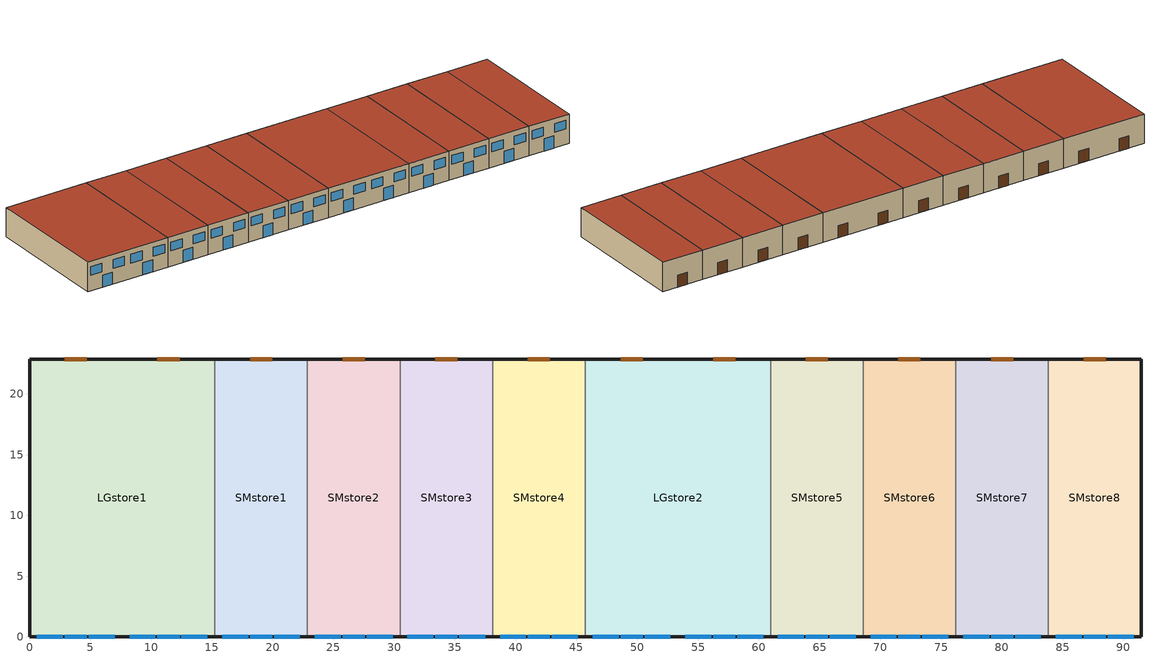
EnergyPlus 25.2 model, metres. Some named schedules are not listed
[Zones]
LGstore1
 floor ground (LGstore1_Floor_Ffactor): 0,22.86 15.24,22.86 15.24,0 0,0 z0
 wall outside (nonres_ext_wall_grd): 15.24,22.86 0,22.86 0,0 15.24,0 z0:5.18
 wall to SMstore1 (int_wall): 15.24,0 15.24,22.86 z0:5.18
 window (NonresWindow_U_0.248_SHGC_0.21): 0.61,0 2.74,0 / 4.88,0 7.01,0 / 8.23,0 10.36,0 / 12.5,0 14.63,0 z2.72:4.24; 2.9,0 4.73,0 / 10.52,0 12.35,0 z0:2.13
 door (Swinging Door_con): 4.73,22.86 2.9,22.86 / 12.35,22.86 10.52,22.86 z0:2.13
 roof outside (nonres_roof): 15.24,22.86 0,22.86 0,0 15.24,0 z5.18
SMstore1
 floor ground (SMstore1_Floor_Ffactor): 15.24,22.86 22.86,22.86 22.86,0 15.24,0 z0
 wall outside (nonres_ext_wall_grd): 15.24,0 22.86,0 / 22.86,22.86 15.24,22.86 z0:5.18
 wall to SMstore2 (int_wall): 22.86,0 22.86,22.86 z0:5.18
 window (NonresWindow_U_0.248_SHGC_0.21): 15.85,0 17.98,0 / 20.12,0 22.25,0 z2.72:4.24; 18.14,0 19.97,0 z0:2.13
 door (Swinging Door_con): 19.97,22.86 18.14,22.86 z0:2.13
 roof outside (nonres_roof): 22.86,22.86 15.24,22.86 15.24,0 22.86,0 z5.18
SMstore2
 floor ground (SMstore2_Floor_Ffactor): 22.86,22.86 30.48,22.86 30.48,0 22.86,0 z0
 wall outside (nonres_ext_wall_grd): 22.86,0 30.48,0 / 30.48,22.86 22.86,22.86 z0:5.18
 wall to SMstore3 (int_wall): 30.48,0 30.48,22.86 z0:5.18
 window (NonresWindow_U_0.248_SHGC_0.21): 23.47,0 25.6,0 / 27.74,0 29.87,0 z2.72:4.24; 25.76,0 27.58,0 z0:2.13
 door (Swinging Door_con): 27.58,22.86 25.76,22.86 z0:2.13
 roof outside (nonres_roof): 30.48,22.86 22.86,22.86 22.86,0 30.48,0 z5.18
SMstore3
 floor ground (SMstore3_Floor_Ffactor): 30.48,22.86 38.1,22.86 38.1,0 30.48,0 z0
 wall outside (nonres_ext_wall_grd): 30.48,0 38.1,0 / 38.1,22.86 30.48,22.86 z0:5.18
 wall to SMstore4 (int_wall): 38.1,0 38.1,22.86 z0:5.18
 window (NonresWindow_U_0.248_SHGC_0.21): 31.09,0 33.22,0 / 35.36,0 37.49,0 z2.72:4.24; 33.38,0 35.2,0 z0:2.13
 door (Swinging Door_con): 35.2,22.86 33.38,22.86 z0:2.13
 roof outside (nonres_roof): 38.1,22.86 30.48,22.86 30.48,0 38.1,0 z5.18
SMstore4
 floor ground (SMstore4_Floor_Ffactor): 38.1,22.86 45.72,22.86 45.72,0 38.1,0 z0
 wall outside (nonres_ext_wall_grd): 38.1,0 45.72,0 / 45.72,22.86 38.1,22.86 z0:5.18
 wall to LGstore2 (int_wall): 45.72,0 45.72,22.86 z0:5.18
 window (NonresWindow_U_0.248_SHGC_0.21): 38.71,0 40.84,0 / 42.98,0 45.11,0 z2.72:4.24; 41,0 42.82,0 z0:2.13
 door (Swinging Door_con): 42.82,22.86 41,22.86 z0:2.13
 roof outside (nonres_roof): 45.72,22.86 38.1,22.86 38.1,0 45.72,0 z5.18
LGstore2
 floor ground (LGstore2_Floor_Ffactor): 45.72,22.86 60.96,22.86 60.96,0 45.72,0 z0
 wall outside (nonres_ext_wall_grd): 60.96,22.86 45.72,22.86 / 45.72,0 60.96,0 z0:5.18
 wall to SMstore5 (int_wall): 60.96,0 60.96,22.86 z0:5.18
 window (NonresWindow_U_0.248_SHGC_0.21): 46.33,0 48.46,0 / 50.6,0 52.73,0 / 53.95,0 56.08,0 / 58.22,0 60.35,0 z2.72:4.24; 48.62,0 50.44,0 / 56.24,0 58.06,0 z0:2.13
 door (Swinging Door_con): 50.44,22.86 48.62,22.86 / 58.06,22.86 56.24,22.86 z0:2.13
 roof outside (nonres_roof): 60.96,22.86 45.72,22.86 45.72,0 60.96,0 z5.18
SMstore5
 floor ground (SMstore5_Floor_Ffactor): 60.96,22.86 68.58,22.86 68.58,0 60.96,0 z0
 wall outside (nonres_ext_wall_grd): 60.96,0 68.58,0 / 68.58,22.86 60.96,22.86 z0:5.18
 wall to SMstore6 (int_wall): 68.58,0 68.58,22.86 z0:5.18
 window (NonresWindow_U_0.248_SHGC_0.21): 61.57,0 63.7,0 / 65.84,0 67.97,0 z2.72:4.24; 63.86,0 65.68,0 z0:2.13
 door (Swinging Door_con): 65.68,22.86 63.86,22.86 z0:2.13
 roof outside (nonres_roof): 68.58,22.86 60.96,22.86 60.96,0 68.58,0 z5.18
SMstore6
 floor ground (SMstore6_Floor_Ffactor): 68.58,22.86 76.2,22.86 76.2,0 68.58,0 z0
 wall outside (nonres_ext_wall_grd): 68.58,0 76.2,0 / 76.2,22.86 68.58,22.86 z0:5.18
 wall to SMstore7 (int_wall): 76.2,0 76.2,22.86 z0:5.18
 window (NonresWindow_U_0.248_SHGC_0.21): 69.19,0 71.32,0 / 73.46,0 75.59,0 z2.72:4.24; 71.48,0 73.3,0 z0:2.13
 door (Swinging Door_con): 73.3,22.86 71.48,22.86 z0:2.13
 roof outside (nonres_roof): 76.2,22.86 68.58,22.86 68.58,0 76.2,0 z5.18
SMstore7
 floor ground (SMstore7_Floor_Ffactor): 76.2,22.86 83.82,22.86 83.82,0 76.2,0 z0
 wall outside (nonres_ext_wall_grd): 76.2,0 83.82,0 / 83.82,22.86 76.2,22.86 z0:5.18
 wall to SMstore8 (int_wall): 83.82,0 83.82,22.86 z0:5.18
 window (NonresWindow_U_0.248_SHGC_0.21): 76.81,0 78.94,0 / 81.08,0 83.21,0 z2.72:4.24; 79.1,0 80.92,0 z0:2.13
 door (Swinging Door_con): 80.92,22.86 79.1,22.86 z0:2.13
 roof outside (nonres_roof): 83.82,22.86 76.2,22.86 76.2,0 83.82,0 z5.18
SMstore8
 floor ground (SMstore8_Floor_Ffactor): 83.82,22.86 91.44,22.86 91.44,0 83.82,0 z0
 wall outside (nonres_ext_wall_grd): 83.82,0 91.44,0 91.44,22.86 83.82,22.86 z0:5.18
 window (NonresWindow_U_0.248_SHGC_0.21): 84.43,0 86.56,0 / 88.7,0 90.83,0 z2.72:4.24; 86.72,0 88.54,0 z0:2.13
 door (Swinging Door_con): 88.54,22.86 86.72,22.86 z0:2.13
 roof outside (nonres_roof): 91.44,22.86 83.82,22.86 83.82,0 91.44,0 z5.18
[Building]
RetailStripmall: North Axis=0; Terrain=City; Loads Convergence Tolerance Value=0.04; Temperature Convergence Tolerance Value=0.2; Solar Distribution=FullInteriorAndExterior; Maximum Number of Warmup Days=25; Minimum Number of Warmup Days=6
[Site:Location]
Albuquerque.Intl.Sunport_NM_USA WMO=723650: Latitude=35.04; Longitude=-106.62; Time Zone=-7; Elevation=1620
[SizingPeriod:DesignDay] Day of Month=21; DryBulb Temperature Range Modifier Type=DefaultMultipliers; Humidity Condition Type=Wetbulb; Barometric Pressure=83318; Rain Indicator=No; Snow Indicator=No; Daylight Saving Time Indicator=No
Name | Month | Day Type | Maximum DryBulb Temperature | Daily DryBulb Temperature Range | Wetbulb or DewPoint at Maximum DryBulb | Wind Speed | Wind Direction | Solar Model Indicator | Sky Clearness | ASHRAE Clear Sky Optical Depth for Beam Irradiance taub | ASHRAE Clear Sky Optical Depth for Diffuse Irradiance taud
Albuquerque.Intl.Sunport_NM_USA Ann Htg 99.6% Condns DB | 12 | WinterDesignDay | -7.9 | 0 | -7.9 | 3.2 | 0 | ASHRAEClearSky | 0
Albuquerque.Intl.Sunport_NM_USA Ann Clg .4% Condns DB=>MWB | 7 | SummerDesignDay | 35.1 | 13.5 | 15.7 | 4.4 | 220 | ASHRAETau |  | 0.463 | 1.887
[Site:GroundTemperature:FCfactorMethod]
January Ground Temperature=13.7; February Ground Temperature=7; March Ground Temperature=2.1; April Ground Temperature=2.6; May Ground Temperature=4.3; June Ground Temperature=8.8; July Ground Temperature=13.9; August Ground Temperature=17.8; September Ground Temperature=23.2; October Ground Temperature=25.6; November Ground Temperature=24.1; December Ground Temperature=20.5
[Site:WaterMainsTemperature]
Calculation Method=Correlation; Annual Average Outdoor Air Temperature=13.6333; Maximum Difference In Monthly Average Outdoor Air Temperatures=23.5
[Material]
Name | Roughness | Thickness | Conductivity | Density | Specific Heat | Thermal Absorptance | Solar Absorptance | Visible Absorptance
Std Wood 6inch | MediumSmooth | 0.15 | 0.12 | 540 | 1210 | 0.9 | 0.7 | 0.7
F07 25mm stucco | Smooth | 0.0254 | 0.72 | 1856 | 840 | 0.9 | 0.7 | 0.7
F08 Metal surface | Smooth | 0.0008 | 45.28 | 7824 | 500
F13 Built-up roofing | Rough | 0.0095 | 0.16 | 1120 | 1460 | 0.9 | 0.77
G01 13mm gypsum board | Smooth | 0.0127 | 0.16 | 800 | 1090 | 0.9 | 0.7 | 0.5
G01 16mm gypsum board | MediumSmooth | 0.0159 | 0.16 | 800 | 1090
[Material:NoMass] Thermal Absorptance=0.9; Solar Absorptance=0.7; Visible Absorptance=0.7
Name | Roughness | Thermal Resistance
Opaque Door panel_con | MediumRough | 0.475973
Nonres_Roof_Insulation | MediumSmooth | 5.30668
Nonres_Exterior_Wall_Insulation_grd | MediumSmooth | 1.81952
[WindowMaterial:SimpleGlazingSystem]
Nonres Window Glazing Layer: UFactor=1.40821; Solar Heat Gain Coefficient=0.21; Visible Transmittance=0.29
[Construction]
Swinging Door_con: Opaque Door panel_con
InteriorFurnishings: Std Wood 6inch
int_wall: G01 13mm gypsum board, G01 13mm gypsum board
nonres_roof: F13 Built-up roofing, Nonres_Roof_Insulation, F08 Metal surface
nonres_ext_wall_grd: F07 25mm stucco, G01 16mm gypsum board, Nonres_Exterior_Wall_Insulation_grd, G01 16mm gypsum board
NonresWindow_U_0.248_SHGC_0.21: Nonres Window Glazing Layer
[Construction:FfactorGroundFloor] FFactor=0.90012
Name | Area | PerimeterExposed
LGstore1_Floor_Ffactor | 348.3864 | 53.34
SMstore1_Floor_Ffactor; SMstore2_Floor_Ffactor; SMstore3_Floor_Ffactor; SMstore4_Floor_Ffactor; SMstore5_Floor_Ffactor; SMstore6_Floor_Ffactor; SMstore7_Floor_Ffactor | 174.193 | 15.24
LGstore2_Floor_Ffactor | 348.386 | 30.48
SMstore8_Floor_Ffactor | 174.193 | 38.1
[Zone] Type=1; Multiplier=1; Ceiling Height=-9999; Floor Area=autocalculate; Part of Total Floor Area=Yes
Name | Volume
LGstore1; LGstore2 | 1805.2
SMstore1; SMstore2; SMstore3; SMstore4; SMstore5; SMstore6; SMstore7; SMstore8 | 902.6
[InternalMass] Construction=InteriorFurnishings
Name | Zone or ZoneList | Surface Area
LGstore1_InternalMass_1 | LGstore1 | 696.7728
SMstore1_InternalMass_1 | SMstore1 | 348.3864
SMstore2_InternalMass_1 | SMstore2 | 348.3864
SMstore3_InternalMass_1 | SMstore3 | 348.3864
SMstore4_InternalMass_1 | SMstore4 | 348.3864
LGstore2_InternalMass_1 | LGstore2 | 696.7728
SMstore5_InternalMass_1 | SMstore5 | 348.3864
SMstore6_InternalMass_1 | SMstore6 | 348.3864
SMstore7_InternalMass_1 | SMstore7 | 348.3864
SMstore8_InternalMass_1 | SMstore8 | 348.3864
[People] Number of People Calculation Method=People; Fraction Radiant=0.3; Sensible Heat Fraction=AUTOCALCULATE; Activity Level Schedule=ACTIVITY_SCH; Enable ASHRAE 55 Comfort Warnings=No; Mean Radiant Temperature Calculation Type=EnclosureAveraged; Work Efficiency Schedule=WORK_EFF_SCH; Clothing Insulation Calculation Method=ClothingInsulationSchedule; Clothing Insulation Schedule=CLOTHING_SCH; Air Velocity Schedule=AIR_VELO_SCH; Thermal Comfort Model 1 Type=FANGER
Name | Zone or ZoneList or Space or SpaceList | Number of People Schedule | Number of People
LGstore1 | LGstore1 | Type1_OCC_SCH | 56.25053
SMstore1 | SMstore1 | Type1_OCC_SCH | 28.12446
SMstore2 | SMstore2 | Type2_OCC_SCH | 28.12446
SMstore3 | SMstore3 | Type2_OCC_SCH | 28.12446
SMstore4 | SMstore4 | Type2_OCC_SCH | 28.12446
LGstore2 | LGstore2 | Type3_OCC_SCH | 56.25053
SMstore5 | SMstore5 | Type3_OCC_SCH | 28.12446
SMstore6 | SMstore6 | Type3_OCC_SCH | 28.12446
SMstore7 | SMstore7 | Type3_OCC_SCH | 28.12446
SMstore8 | SMstore8 | Type3_OCC_SCH | 28.12446
[Lights] Design Level Calculation Method=Watts/Area; Return Air Fraction=0; Fraction Radiant=0.7; Fraction Visible=0.2; Fraction Replaceable=1; EndUse Subcategory=LightsWired; Return Air Fraction Calculated from Plenum Temperature=No
Name | Zone or ZoneList or Space or SpaceList | Schedule | Watts per Floor Area
LGstore1_Lights | LGstore1 | ltg_sch_base_lpd1 | 7.551227
LGstore1_Lights_allowance | LGstore1 | ltg_sch_display_lpd_type3_lgstore | 4.03722
SMstore1_Lights | SMstore1 | ltg_sch_base_small_lpd1 | 7.574882
SMstore1_Lights_allowance | SMstore1 | ltg_sch_display_lpd_type3_smstore | 6.19089
SMstore2_Lights | SMstore2 | ltg_sch_base_small_lpd2_type2 | 7.55566
SMstore2_Lights_allowance | SMstore2 | ltg_sch_display_lpd_type2_smstore | 5.38359
SMstore3_Lights | SMstore3 | ltg_sch_base_small_lpd2_type2 | 7.55566
SMstore3_Lights_allowance | SMstore3 | ltg_sch_display_lpd_type2_smstore | 5.38359
SMstore4_Lights | SMstore4 | ltg_sch_base_small_lpd2_type2 | 7.55566
SMstore4_Lights_allowance | SMstore4 | ltg_sch_display_lpd_type2_smstore | 5.38359
LGstore2_Lights | LGstore2 | ltg_sch_base_lpd2 | 7.531999
LGstore2_Lights_allowance | LGstore2 | ltg_sch_display_lpd_type1_lgstore | 0
SMstore5_Lights | SMstore5 | ltg_sch_base_small_lpd2_type3 | 7.55566
SMstore5_Lights_allowance | SMstore5 | ltg_sch_display_lpd_type1_smstore | 0
SMstore6_Lights | SMstore6 | ltg_sch_base_small_lpd2_type3 | 7.55566
SMstore6_Lights_allowance | SMstore6 | ltg_sch_display_lpd_type1_smstore | 0
SMstore7_Lights | SMstore7 | ltg_sch_base_small_lpd2_type3 | 7.55566
SMstore7_Lights_allowance | SMstore7 | ltg_sch_display_lpd_type1_smstore | 0
SMstore8_Lights | SMstore8 | ltg_sch_base_small_lpd2_type3 | 7.55566
SMstore8_Lights_allowance | SMstore8 | ltg_sch_display_lpd_type1_smstore | 0
[ElectricEquipment] Design Level Calculation Method=EquipmentLevel; Fraction Latent=0; Fraction Radiant=0.5; Fraction Lost=0; EndUse Subcategory=MiscPlug
Name | Zone or ZoneList or Space or SpaceList | Schedule | Design Level
LGstore1_MiscPlug_Equip | LGstore1 | TYPE1_EQUIP_SCH | 1498.06
SMstore1_MiscPlug_Equip | SMstore1 | TYPE1_EQUIP_SCH | 749.0308
SMstore2_MiscPlug_Equip | SMstore2 | TYPE2_EQUIP_SCH | 749.0308
SMstore3_MiscPlug_Equip | SMstore3 | TYPE2_EQUIP_SCH | 749.0308
SMstore4_MiscPlug_Equip | SMstore4 | TYPE2_EQUIP_SCH | 749.0308
LGstore2_MiscPlug_Equip | LGstore2 | TYPE3_EQUIP_SCH | 1498.06
SMstore5_MiscPlug_Equip | SMstore5 | TYPE3_EQUIP_SCH | 749.0308
SMstore6_MiscPlug_Equip | SMstore6 | TYPE3_EQUIP_SCH | 749.0308
SMstore7_MiscPlug_Equip | SMstore7 | TYPE3_EQUIP_SCH | 749.0308
SMstore8_MiscPlug_Equip | SMstore8 | TYPE3_EQUIP_SCH | 749.0308
[ZoneInfiltration:DesignFlowRate] Temperature Term Coefficient=0; Velocity Squared Term Coefficient=0
Name | Zone or ZoneList or Space or SpaceList | Schedule | Design Flow Rate Calculation Method | Flow Rate per Exterior Surface Area | Constant Term Coefficient | Velocity Term Coefficient | Design Flow Rate
LGstore1_Infiltration | LGstore1 | Type1_Infil_SCH | Flow/ExteriorWallArea | 0.000569572 | 0 | 0.224
LGstore1_Door_Infiltration | LGstore1 | INFIL_Door_Opening_SCH | Flow/Zone |  | 1 | 0 | 0.241165
SMstore1_Infiltration | SMstore1 | Type1_Infil_SCH | Flow/ExteriorWallArea | 0.000569572 | 0 | 0.224
SMstore1_Door_Infiltration | SMstore1 | INFIL_Door_Opening_SCH | Flow/Zone |  | 1 | 0 | 0.134505
SMstore2_Infiltration | SMstore2 | Type2_Infil_SCH | Flow/ExteriorWallArea | 0.000569572 | 0 | 0.224
SMstore2_Door_Infiltration | SMstore2 | INFIL_Door_Opening_SCH | Flow/Zone |  | 1 | 0 | 0.134505
SMstore3_Infiltration | SMstore3 | Type2_Infil_SCH | Flow/ExteriorWallArea | 0.000569572 | 0 | 0.224
SMstore3_Door_Infiltration | SMstore3 | INFIL_Door_Opening_SCH | Flow/Zone |  | 1 | 0 | 0.134505
SMstore4_Infiltration | SMstore4 | Type2_Infil_SCH | Flow/ExteriorWallArea | 0.000569572 | 0 | 0.224
SMstore4_Door_Infiltration | SMstore4 | INFIL_Door_Opening_SCH | Flow/Zone |  | 1 | 0 | 0.134505
LGstore2_Infiltration | LGstore2 | Type3_Infil_SCH | Flow/ExteriorWallArea | 0.000569572 | 0 | 0.224
LGstore2_Door_Infiltration | LGstore2 | INFIL_Door_Opening_SCH | Flow/Zone |  | 1 | 0 | 0.241165
SMstore5_Infiltration | SMstore5 | Type3_Infil_SCH | Flow/ExteriorWallArea | 0.000569572 | 0 | 0.224
SMstore5_Door_Infiltration | SMstore5 | INFIL_Door_Opening_SCH | Flow/Zone |  | 1 | 0 | 0.134505
SMstore6_Infiltration | SMstore6 | Type3_Infil_SCH | Flow/ExteriorWallArea | 0.000569572 | 0 | 0.224
SMstore6_Door_Infiltration | SMstore6 | INFIL_Door_Opening_SCH | Flow/Zone |  | 1 | 0 | 0.134505
SMstore7_Infiltration | SMstore7 | Type3_Infil_SCH | Flow/ExteriorWallArea | 0.000569572 | 0 | 0.224
SMstore7_Door_Infiltration | SMstore7 | INFIL_Door_Opening_SCH | Flow/Zone |  | 1 | 0 | 0.134505
SMstore8_Infiltration | SMstore8 | Type3_Infil_SCH | Flow/ExteriorWallArea | 0.000569572 | 0 | 0.224
SMstore8_Door_Infiltration | SMstore8 | INFIL_Door_Opening_SCH | Flow/Zone |  | 1 | 0 | 0.134505
[Exterior:Lights] Control Option=AstronomicalClock; EndUse Subcategory=General
Name | Schedule | Design Level
Exterior_Lights_a | Exterior_lighting_schedule_a | 437.57
Exterior_Lights_b | Exterior_lighting_schedule_b_2016 | 1882.64
Exterior_Lights_c | Exterior_lighting_schedule_c_2016 | 1466.47
[HVACTemplate:Zone:VRF] Template VRF System=VRF_System_1
Name | Cooling Coil Type | Cooling Coil Availability Schedule | Heat Pump Heating Coil Type
LGstore1; SMstore1; SMstore2; SMstore3; SMstore4; LGstore2; SMstore5; SMstore6 | Autosize | Autosize | Autosize
SMstore7
[HVACTemplate:System:VRF]
VRF_System_1: Gross Rated Total Cooling Capacity=Autosize; Gross Rated Cooling COP=3.5; Minimum Outdoor Temperature in Cooling Mode=-6; Maximum Outdoor Temperature in Cooling Mode=43; Gross Rated Heating Capacity=Autosize; Rated Heating Capacity Sizing Ratio=1; Gross Rated Heating COP=3.8; Minimum Outdoor Temperature in Heating Mode=-20; Maximum Outdoor Temperature in Heating Mode=15; Minimum Heat Pump PartLoad Ratio=0.15; Zone Name for Master Thermostat Location=LGstore1; Master Thermostat Priority Control Type=ZonePriority
[ZoneControl:Thermostat] Control 1=Htg-SetP-Sch
Name | Zone or ZoneList | Control Type Schedule | Control 2
Thermostat_LGstore1 | LGstore1 | ThermostatSetpoint:DualSetpoint | ThermostatSetpoints
Thermostat_SMstore1 | SMstore1 | ThermostatSetpoint:DualSetpoint
Thermostat_SMstore2 | SMstore2 | ThermostatSetpoint:DualSetpoint
Thermostat_SMstore3 | SMstore3 | ThermostatSetpoint:DualSetpoint
Thermostat_SMstore4 | SMstore4 | ThermostateSetpoint:DualSetpoint
Thermostat_LGstore2 | LGstore2 | ThermostatSetpoint:DualSetpoint
Thermostat_SMstore5 | SMstore5 | ThermostatSetpoint:DualSetpoint
Thermostat_SMstore6 | SMstore6 | ThermostatSetpoint:DualSetpoint
Thermostat_SMstore7 | SMstore7 | ThermostatSetpoint:DualSetpoint
Thermostat_SMstore8 | SMstore8 | ThermostatSetpoint:DualSetpoint
[ThermostatSetpoint:DualSetpoint]
Htg-SetP-Sch: Heating Setpoint Temperature Schedule=ThermostatSetpoints; Cooling Setpoint Temperature Schedule=ThermostatSetpoints
[WaterHeater:Mixed] Tank Volume=0.1514; Setpoint Temperature Schedule=Hot Water Setpoint Temp Schedule; Deadband Temperature Difference=2; Maximum Temperature Limit=82.2222; Heater Control Type=Cycle; Heater Maximum Capacity=11722.84; Heater Minimum Capacity=0; Heater Fuel Type=ELECTRICITY; Heater Thermal Efficiency=1; Off Cycle Parasitic Fuel Consumption Rate=173; Off Cycle Parasitic Fuel Type=ELECTRICITY; Off Cycle Parasitic Heat Fraction to Tank=0; On Cycle Parasitic Fuel Consumption Rate=173; On Cycle Parasitic Fuel Type=ELECTRICITY; Ambient Temperature Indicator=Zone; Off Cycle Loss Coefficient to Ambient Temperature=1.20598; On Cycle Loss Coefficient to Ambient Temperature=1.20598; Peak Use Flow Rate=1.89e-06
Name | Ambient Temperature Zone | Use Flow Rate Fraction Schedule
Gas Tank1 | LGstore1 | Type1_SWH_SCH
Gas Tank2 | SMstore1 | Type1_SWH_SCH
Gas Tank3 | SMstore2 | Type2_SWH_SCH
Gas Tank4 | SMstore3 | Type2_SWH_SCH
Gas Tank5 | LGstore2 | Type3_SWH_SCH
Gas Tank6 | SMstore5 | Type3_SWH_SCH
Gas Tank7 | SMstore6 | Type3_SWH_SCH
[Generator:PVWatts]
PV_module: PVWatts Version=5; DC System Capacity=13500; Module Type=Premium; Array Type=FixedOpenRack; System Losses=0.113; Array Geometry Type=TiltAzimuth; Tilt Angle=0; Azimuth Angle=180
[ElectricLoadCenter:Inverter:PVWatts]
PV_Inverter: DC to AC Size Ratio=1.2; Inverter Efficiency=0.96
[ElectricLoadCenter:Generators]
PV_Generator: Generator 1=PV_module; Generator 1 Rated Electric Power Output=13500; Generator 1 Availability Schedule=PV_SCH
[ElectricLoadCenter:Distribution]
Generator: Generator List=PV_Generator; Generator Operation Scheme Type=Baseload; Electrical Buss Type=DirectCurrentWithInverter; Inverter=PV_Inverter
[Schedule:Compact]
PV_SCH: Through: 12/31, For: AllDays, Until: 24:00, 1
Type1_OCC_SCH: Through: 12/31, For: Monday Tuesday Wednesday Thursday, Until: 08:00, 0, Until: 10:00, 0.05, Until: 12:00, 0.1, Until: 13:00, 0.2, Until: 15:00, 0.4, Until: 17:00, 0.25, Until: 20:00, 0.5, Until: 23:00, 0.3, Until: 24:00, 0.05, For: SummerDesignDay, Until: 24:00, 1, For: Friday Saturday, Until: 01:00, 0.05, Until: 09:00, 0, Until: 10:00, 0.05, Until: 12:00, 0.1, Until: 13:00, 0.2, Until: 14:00, 0.6, Until: 15:00, 0.4, Until: 17:00, 0.25, Until: 20:00, 0.5, Until: 23:00, 0.3, Until: 24:00, 0.2, For: WinterDesignDay, Until: 24:00, 0, For: Sunday Holidays AllOtherDays, Until: 08:00, 0, Until: 10:00, 0.05, Until: 11:00, 0.1, Until: 12:00, 0.2, Until: 13:00, 0.4, Until: 14:00, 0.6, Until: 16:00, 0.4, Until: 17:00, 0.3, Until: 19:00, 0.6, Until: 21:00, 0.4, Until: 22:00, 0.3, Until: 23:00, 0.2, Until: 24:00, 0.05
Type2_OCC_SCH: Through: 12/31, For: Weekdays, Until: 08:00, 0, Until: 09:00, 0.05, Until: 12:00, 0.1, Until: 13:00, 0.2, Until: 14:00, 0.4, Until: 15:00, 0.3, Until: 17:00, 0.2, Until: 19:00, 0.5, Until: 20:00, 0.2, Until: 21:00, 0.05, Until: 24:00, 0, For: SummerDesignDay, Until: 24:00, 1, For: Saturday, Until: 08:00, 0, Until: 09:00, 0.05, Until: 11:00, 0.1, Until: 12:00, 0.2, Until: 13:00, 0.4, Until: 14:00, 0.6, Until: 15:00, 0.4, Until: 18:00, 0.3, Until: 19:00, 0.05, Until: 24:00, 0, For: WinterDesignDay, Until: 24:00, 0, For: Sunday Holidays AllOtherDays, Until: 09:00, 0, Until: 10:00, 0.05, Until: 11:00, 0.1, Until: 12:00, 0.2, Until: 14:00, 0.4, Until: 15:00, 0.3, Until: 16:00, 0.2, Until: 17:00, 0.1, Until: 18:00, 0.05, Until: 24:00, 0
Type3_OCC_SCH: Through: 12/31, For: Weekdays, Until: 09:00, 0, Until: 10:00, 0.11, Until: 11:00, 0.11, Until: 12:00, 0.43, Until: 13:00, 0.46, Until: 14:00, 0.71, Until: 15:00, 0.5, Until: 16:00, 0.69, Until: 17:00, 0.54, Until: 18:00, 0.71, Until: 19:00, 0.34, Until: 20:00, 0.26, Until: 21:00, 0.11, Until: 24:00, 0, For: SummerDesignDay, Until: 24:00, 1, For: Saturday, Until: 09:00, 0, Until: 10:00, 0.11, Until: 11:00, 0.11, Until: 12:00, 0.58, Until: 13:00, 0.71, Until: 14:00, 0.74, Until: 15:00, 0.77, Until: 16:00, 0.8, Until: 17:00, 0.74, Until: 18:00, 0.54, Until: 19:00, 0.11, Until: 24:00, 0, For: WinterDesignDay, Until: 24:00, 0, For: Sunday Holidays AllOtherDays, Until: 10:00, 0, Until: 11:00, 0.11, Until: 12:00, 0.11, Until: 13:00, 0.43, Until: 14:00, 0.46, Until: 15:00, 0.5, Until: 16:00, 0.69, Until: 17:00, 0.34, Until: 18:00, 0.11, Until: 21:00, 0, Until: 23:00, 0, Until: 24:00, 0
Type1_EQUIP_SCH: Through: 12/31, For: Monday Tuesday Wednesday Thursday, Until: 08:00, 0.0491562, Until: 09:00, 0.0498144, Until: 10:00, 0.498144, Until: 23:00, 0.896659, Until: 24:00, 0.498144, For: Friday Saturday, Until: 01:00, 0.498144, Until: 08:00, 0.0491562, Until: 09:00, 0.0491562, Until: 10:00, 0.498144, Until: 12:00, 0.896659, Until: 18:00, 0.896659, Until: 19:00, 0.896659, Until: 21:00, 0.896659, Until: 22:00, 0.896659, Until: 24:00, 0.896659, For: SummerDesignDay, Until: 24:00, 1, For: WinterDesignDay, Until: 24:00, 0, For: Sunday Holidays AllOtherDays, Until: 08:00, 0.0491562, Until: 09:00, 0.0498144, Until: 10:00, 0.498144, Until: 23:00, 0.896659, Until: 24:00, 0.498144
Type2_EQUIP_SCH: Through: 12/31, For: Weekdays, Until: 07:00, 0.0491562, Until: 08:00, 0.0491562, Until: 09:00, 0.498144, Until: 20:00, 0.896659, Until: 21:00, 0.498144, Until: 24:00, 0.0491562, For: Saturday, Until: 07:00, 0.0491562, Until: 08:00, 0.0491562, Until: 09:00, 0.498144, Until: 12:00, 0.896659, Until: 18:00, 0.896659, Until: 19:00, 0.498144, Until: 24:00, 0.0491562, For: SummerDesignDay, Until: 24:00, 1, For: WinterDesignDay, Until: 24:00, 0, For: Sunday Holidays AllOtherDays, Until: 08:00, 0.0491562, Until: 09:00, 0.0498144, Until: 10:00, 0.498144, Until: 17:00, 0.896659, Until: 18:00, 0.498144, Until: 24:00, 0.0491562
Type3_EQUIP_SCH: Through: 12/31, For: Weekdays, Until: 08:00, 0.0491562, Until: 09:00, 0.0491562, Until: 10:00, 0.498144, Until: 20:00, 0.896659, Until: 21:00, 0.498144, Until: 24:00, 0.0491562, For: Saturday, Until: 08:00, 0.0491562, Until: 09:00, 0.0491562, Until: 10:00, 0.498144, Until: 12:00, 0.896659, Until: 18:00, 0.896659, Until: 19:00, 0.498144, Until: 21:00, 0.0491562, Until: 22:00, 0.0491562, Until: 24:00, 0.0491562, For: SummerDesignDay, Until: 24:00, 1, For: WinterDesignDay, Until: 24:00, 0, For: Sunday Holidays AllOtherDays, Until: 09:00, 0.0491562, Until: 10:00, 0.0491562, Until: 11:00, 0.498144, Until: 17:00, 0.896659, Until: 18:00, 0.498144, Until: 24:00, 0.0491562
Type1_Infil_SCH: Through: 12/31, For: Monday Tuesday Wednesday Thursday, Until: 08:00, 1, Until: 24:00, 0.25, For: Friday Saturday, Until: 01:00, 0.25, Until: 08:00, 1, Until: 24:00, 0.25, For: WinterDesignDay SummerDesignDay, Until: 24:00, 1, For: Sunday Holidays AllOtherDays, Until: 08:00, 1, Until: 24:00, 0.25
Type2_Infil_SCH: Through: 12/31, For: Weekdays, Until: 07:00, 1, Until: 21:00, 0.25, Until: 24:00, 1, For: Saturday, Until: 07:00, 1, Until: 19:00, 0.25, Until: 24:00, 1, For: WinterDesignDay SummerDesignDay, Until: 24:00, 1, For: Sunday Holidays AllOtherDays, Until: 08:00, 1, Until: 18:00, 0.25, Until: 24:00, 1
Type3_Infil_SCH: Through: 12/31, For: Weekdays, Until: 08:00, 1, Until: 21:00, 0.25, Until: 24:00, 1, For: Saturday, Until: 08:00, 1, Until: 19:00, 0.25, Until: 24:00, 1, For: WinterDesignDay SummerDesignDay, Until: 24:00, 1, For: Sunday Holidays AllOtherDays, Until: 09:00, 1, Until: 18:00, 0.25, Until: 24:00, 1
INFIL_Door_Opening_SCH: Through: 12/31, For: AllDays, Until: 08:00, 0, Until: 12:00, 0.131, Until: 18:00, 1, Until: 20:00, 0.131, Until: 24:00, 0
Type1_SWH_SCH: Through: 12/31, For: Monday Tuesday Wednesday Thursday SummerDesignDay, Until: 01:00, 0, Until: 03:00, 0, Until: 07:00, 0, Until: 09:00, 0.04, Until: 10:00, 0.15, Until: 11:00, 0.23, Until: 12:00, 0.32, Until: 13:00, 0.41, Until: 14:00, 0.62, Until: 15:00, 0.6, Until: 16:00, 0.55, Until: 17:00, 0.45, Until: 18:00, 0.5, Until: 19:00, 0.46, Until: 20:00, 0.47, Until: 21:00, 0.34, Until: 22:00, 0.33, Until: 23:00, 0.23, Until: 24:00, 0.13, For: Friday Saturday WinterDesignDay, Until: 01:00, 0.13, Until: 02:00, 0, Until: 03:00, 0, Until: 07:00, 0, Until: 08:00, 0, Until: 09:00, 0, Until: 10:00, 0.2, Until: 11:00, 0.23, Until: 12:00, 0.32, Until: 13:00, 0.41, Until: 14:00, 0.65, Until: 15:00, 0.6, Until: 16:00, 0.55, Until: 17:00, 0.45, Until: 18:00, 0.5, Until: 19:00, 0.46, Until: 20:00, 0.47, Until: 21:00, 0.34, Until: 22:00, 0.33, Until: 23:00, 0.23, Until: 24:00, 0.13, For: Sunday Holidays AllOtherDays, Until: 01:00, 0, Until: 03:00, 0, Until: 07:00, 0, Until: 08:00, 0, Until: 09:00, 0.1, Until: 10:00, 0.14, Until: 11:00, 0.29, Until: 12:00, 0.31, Until: 14:00, 0.36, Until: 15:00, 0.34, Until: 16:00, 0.35, Until: 17:00, 0.37, Until: 18:00, 0.34, Until: 19:00, 0.25, Until: 20:00, 0.27, Until: 21:00, 0.21, Until: 22:00, 0.16, Until: 23:00, 0.16, Until: 24:00, 0.1
Type2_SWH_SCH: Through: 12/31, For: Weekdays SummerDesignDay, Until: 01:00, 0, Until: 03:00, 0, Until: 08:00, 0, Until: 09:00, 0.15, Until: 10:00, 0.23, Until: 11:00, 0.32, Until: 12:00, 0.41, Until: 13:00, 0.57, Until: 14:00, 0.62, Until: 15:00, 0.61, Until: 16:00, 0.5, Until: 17:00, 0.45, Until: 18:00, 0.46, Until: 19:00, 0.47, Until: 20:00, 0.42, Until: 21:00, 0.34, Until: 22:00, 0, Until: 23:00, 0, Until: 24:00, 0, For: Saturday WinterDesignDay, Until: 01:00, 0, Until: 02:00, 0, Until: 03:00, 0, Until: 07:00, 0, Until: 08:00, 0, Until: 09:00, 0.2, Until: 10:00, 0.24, Until: 11:00, 0.27, Until: 12:00, 0.42, Until: 13:00, 0.54, Until: 14:00, 0.62, Until: 15:00, 0.6, Until: 16:00, 0.5, Until: 17:00, 0.48, Until: 18:00, 0.47, Until: 19:00, 0.34, Until: 20:00, 0, Until: 21:00, 0, Until: 22:00, 0, Until: 23:00, 0, Until: 24:00, 0, For: Sunday Holidays AllOtherDays, Until: 01:00, 0, Until: 03:00, 0, Until: 07:00, 0, Until: 08:00, 0, Until: 09:00, 0, Until: 10:00, 0.12, Until: 11:00, 0.14, Until: 12:00, 0.29, Until: 13:00, 0.33, Until: 14:00, 0.4, Until: 15:00, 0.36, Until: 16:00, 0.37, Until: 17:00, 0.35, Until: 18:00, 0.37, Until: 19:00, 0, Until: 21:00, 0, Until: 22:00, 0, Until: 23:00, 0, Until: 24:00, 0
Type3_SWH_SCH: Through: 12/31, For: Weekdays SummerDesignDay, Until: 01:00, 0, Until: 03:00, 0, Until: 07:00, 0, Until: 09:00, 0, Until: 10:00, 0.15, Until: 11:00, 0.25, Until: 12:00, 0.41, Until: 13:00, 0.57, Until: 14:00, 0.62, Until: 15:00, 0.61, Until: 16:00, 0.5, Until: 17:00, 0.45, Until: 18:00, 0.46, Until: 19:00, 0.47, Until: 20:00, 0.42, Until: 21:00, 0.34, Until: 22:00, 0, Until: 23:00, 0, Until: 24:00, 0, For: Saturday WinterDesignDay, Until: 01:00, 0, Until: 02:00, 0, Until: 03:00, 0, Until: 07:00, 0, Until: 08:00, 0, Until: 09:00, 0, Until: 10:00, 0.2, Until: 11:00, 0.27, Until: 12:00, 0.42, Until: 13:00, 0.54, Until: 14:00, 0.59, Until: 15:00, 0.6, Until: 16:00, 0.49, Until: 17:00, 0.48, Until: 18:00, 0.47, Until: 19:00, 0.46, Until: 20:00, 0, Until: 21:00, 0, Until: 22:00, 0, Until: 23:00, 0, Until: 24:00, 0, For: Sunday Holidays AllOtherDays, Until: 01:00, 0, Until: 03:00, 0, Until: 07:00, 0, Until: 08:00, 0, Until: 09:00, 0, Until: 10:00, 0, Until: 11:00, 0.12, Until: 12:00, 0.29, Until: 13:00, 0.31, Until: 15:00, 0.36, Until: 16:00, 0.34, Until: 17:00, 0.35, Until: 18:00, 0.37, Until: 19:00, 0, Until: 20:00, 0, Until: 22:00, 0, Until: 23:00, 0, Until: 24:00, 0
ACTIVITY_SCH: Through: 12/31, For: AllDays, Until: 24:00, 120
WORK_EFF_SCH: Through: 12/31, For: AllDays, Until: 24:00, 0
AIR_VELO_SCH: Through: 12/31, For: AllDays, Until: 24:00, 0.2
CLOTHING_SCH: Through: 04/30, For: AllDays, Until: 24:00, 1, Through: 09/30, For: AllDays, Until: 24:00, 0.5, Through: 12/31, For: AllDays, Until: 24:00, 1
Hot Water Setpoint Temp Schedule: THROUGH: 12/31, FOR: AllDays, UNTIL: 24:00, 60
Exterior_lighting_schedule_a: Through:12/31, For:AllDays, Until: 06:00, 0, Until: 24:00, 1
Exterior_lighting_schedule_b_2016: Through:12/31, For:AllDays, Until: 06:00, 0.5, Until: 24:00, 1
Exterior_lighting_schedule_c_2016: Through:12/31, For:AllDays, Until: 06:00, 0.5, Until: 22:00, 1, Until: 24:00, 0.5
[SCHEDULE:COMPACT]
ltg_sch_display_lpd_type1_smstore; ltg_sch_display_lpd_type1_lgstore: Through: 12/31, For: SummerDesignDay, Until: 24:00, 1, For: WinterDesignDay, Until: 24:00, 0, For: Weekdays, Until: 9:00, 0.05, Until: 10:00, 0.5, Until: 20:00, 0.95, Until: 21:00, 0.5, Until: 24:00, 0.05, For: Saturday, Until: 9:00, 0.05, Until: 10:00, 0.5, Until: 18:00, 0.95, Until: 19:00, 0.5, Until: 24:00, 0.05, For: AllOtherDays, Until: 10:00, 0.05, Until: 11:00, 0.5, Until: 17:00, 0.95, Until: 18:00, 0.5, Until: 24:00, 0.05
ltg_sch_base_lpd2: Through: 12/31, For: SummerDesignDay, Until: 24:00, 1, For: WinterDesignDay, Until: 24:00, 0, For: Weekdays, Until: 9:00, 0.0416854, Until: 10:00, 0.416817, Until: 20:00, 0.791948, Until: 21:00, 0.416817, Until: 24:00, 0.0416854, For: Saturday, Until: 9:00, 0.0416854, Until: 10:00, 0.416817, Until: 18:00, 0.791948, Until: 19:00, 0.416817, Until: 24:00, 0.0416854, For: AllOtherDays, Until: 10:00, 0.0416854, Until: 11:00, 0.416817, Until: 17:00, 0.791948, Until: 18:00, 0.416817, Until: 24:00, 0.0416854
ltg_sch_base_small_lpd2_type3: Through: 12/31, For: SummerDesignDay, Until: 24:00, 1, For: WinterDesignDay, Until: 24:00, 0, For: Weekdays, Until: 9:00, 0.0424687, Until: 10:00, 0.424687, Until: 20:00, 0.806906, Until: 21:00, 0.424687, Until: 24:00, 0.0424687, For: Saturday, Until: 9:00, 0.0424687, Until: 10:00, 0.424687, Until: 18:00, 0.806906, Until: 19:00, 0.424687, Until: 24:00, 0.0424687, For: AllOtherDays, Until: 10:00, 0.0424687, Until: 11:00, 0.424687, Until: 17:00, 0.806906, Until: 18:00, 0.424687, Until: 24:00, 0.0424687
ltg_sch_display_lpd_type3_lgstore; ltg_sch_display_lpd_type3_smstore: Through: 12/31, For: SummerDesignDay, Until: 24:00, 1, For: WinterDesignDay, Until: 24:00, 0, For: Weekdays, Until: 9:00, 0.05, Until: 10:00, 0.5, Until: 23:00, 0.95, Until: 24:00, 0.5, For: Saturday, Until: 1:00, 0.5, Until: 9:00, 0.05, Until: 10:00, 0.5, Until: 24:00, 0.95, For: AllOtherDays, Until: 9:00, 0.05, Until: 10:00, 0.5, Until: 23:00, 0.95, Until: 24:00, 0.5
ltg_sch_base_small_lpd1: Through: 12/31, For: SummerDesignDay, Until: 24:00, 1, For: WinterDesignDay, Until: 24:00, 0, For: Weekdays, Until: 9:00, 0.0425159, Until: 10:00, 0.425159, Until: 23:00, 0.807803, Until: 24:00, 0.425159, For: Saturday, Until: 1:00, 0.425159, Until: 9:00, 0.0425159, Until: 10:00, 0.425159, Until: 24:00, 0.807803, For: AllOtherDays, Until: 9:00, 0.0425159, Until: 10:00, 0.425159, Until: 23:00, 0.807803, Until: 24:00, 0.425159
ltg_sch_base_lpd1: Through: 12/31, For: SummerDesignDay, Until: 24:00, 1, For: WinterDesignDay, Until: 24:00, 0, For: Weekdays, Until: 9:00, 0.0417326, Until: 10:00, 0.417289, Until: 23:00, 0.792844, Until: 24:00, 0.417289, For: Saturday, Until: 1:00, 0.417289, Until: 9:00, 0.0417326, Until: 10:00, 0.417289, Until: 24:00, 0.792844, For: AllOtherDays, Until: 9:00, 0.0417326, Until: 10:00, 0.417289, Until: 23:00, 0.792844, Until: 24:00, 0.417289
ltg_sch_base_small_lpd2_type2: Through: 12/31, For: SummerDesignDay, Until: 24:00, 1, For: WinterDesignDay, Until: 24:00, 0, For: Weekdays, Until: 8:00, 0.0424687, Until: 9:00, 0.424687, Until: 20:00, 0.806906, Until: 21:00, 0.424687, Until: 24:00, 0.0424687, For: Saturday, Until: 8:00, 0.0424687, Until: 9:00, 0.424687, Until: 18:00, 0.806906, Until: 19:00, 0.424687, Until: 24:00, 0.0424687, For: AllOtherDays, Until: 9:00, 0.0424687, Until: 10:00, 0.424687, Until: 17:00, 0.806906, Until: 18:00, 0.424687, Until: 24:00, 0.0424687
ltg_sch_display_lpd_type2_smstore: Through: 12/31, For: SummerDesignDay, Until: 24:00, 1, For: WinterDesignDay, Until: 24:00, 0, For: Weekdays, Until: 8:00, 0.05, Until: 9:00, 0.5, Until: 20:00, 0.95, Until: 21:00, 0.5, Until: 24:00, 0.05, For: Saturday, Until: 8:00, 0.05, Until: 9:00, 0.5, Until: 18:00, 0.95, Until: 19:00, 0.5, Until: 24:00, 0.05, For: AllOtherDays, Until: 9:00, 0.05, Until: 10:00, 0.5, Until: 17:00, 0.95, Until: 18:00, 0.5, Until: 24:00, 0.05
[Schedule:Constant] Hourly Value=Through: 12/31
ThermostatSetpoints; ThermostatSetpoints
